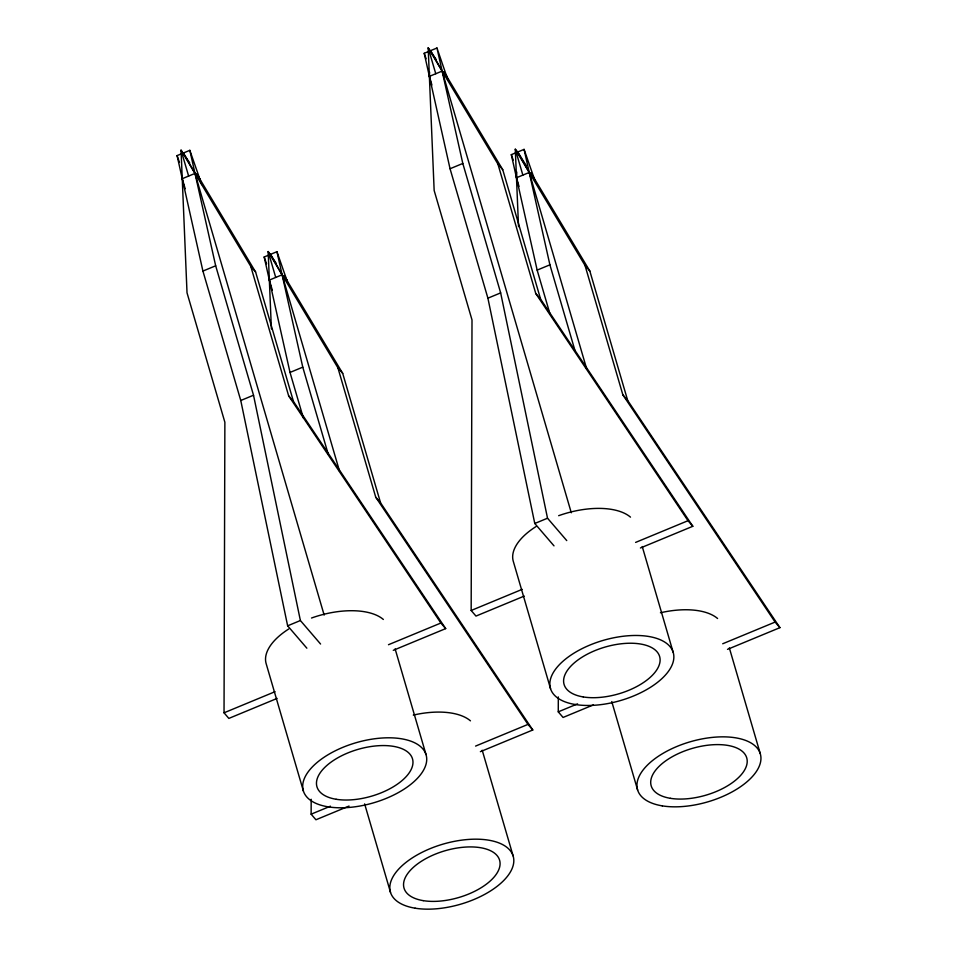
<?xml version="1.0" encoding="UTF-8"?>
<svg xmlns="http://www.w3.org/2000/svg" width="957" height="957" viewBox="0 0 957 957"><rect width="100%" height="100%" fill="white"/><g stroke="black" fill="none" stroke-linecap="round" stroke-linejoin="round"><path stroke-width="1.44" d="M277.099 698.419L228.843 718.408L224.034 712.809L224.871 422.252L187.022 292.818L181.052 150.177L189.689 162.893M349.042 806.069L315.942 819.766L311.133 814.18L311.181 799.274M524.245 596.091L475.976 616.081L471.167 610.482L472.004 319.925L434.155 190.491L428.186 47.85L436.045 59.322M593.412 704.89L563.075 717.451L558.266 711.852L558.314 696.947M431.894 84.982L429.382 76.381L429.585 72.086M519.005 186.352L516.481 177.751L516.756 172.033M306.862 648.188L287.638 625.818L240.769 400.505L202.92 271.07L177.081 155.608L189.833 150.333L201.76 184.617M553.995 545.861L534.772 523.491L487.903 298.177L450.053 168.743L424.214 53.293L429.322 51.176M436.966 48.006L430.59 50.649L442.134 71.093L446.943 76.692L447.78 79.563L436.966 48.006L462.805 163.456L500.655 292.89L547.524 518.216L566.747 540.585M429.382 76.381L442.134 71.093L571.293 512.761M202.92 271.07L215.672 265.783L189.833 150.333M450.053 168.743L462.805 163.456M303.333 417.946L290.019 372.44L264.18 256.978L276.944 251.703L287.89 283.176M550.048 314.207L537.152 270.113L511.313 154.651L516.421 152.546M535.023 180.861L524.077 149.376L517.701 152.019L515.297 149.22L518.527 226.653M516.481 177.751L529.245 172.463L534.042 178.062L534.879 180.921M290.019 372.44L302.771 367.153L276.944 251.703M537.152 270.113L549.904 264.826L524.077 149.376M240.769 400.505L253.521 395.217L215.672 265.783M487.903 298.177L500.655 292.89M287.638 625.818L300.39 620.531L320.571 644.025M534.772 523.491L547.524 518.216M224.034 712.809L275.054 691.684M388.482 644.719L440.878 623.031L445.687 628.617L393.279 650.317M471.167 610.482L522.187 589.356M635.615 542.404L688.011 520.704L692.82 526.29L640.412 547.99M311.133 814.18L330.44 806.189M475.581 746.089L527.977 724.401L532.786 729.988L480.378 751.688M558.266 711.852L577.573 703.862M722.714 643.762L775.11 622.074L779.919 627.66L727.511 649.36M435.758 73.737L428.186 47.85L497.927 164.078L502.736 169.676L540.585 299.11L692.82 526.29M522.857 175.107L515.297 149.22L585.026 265.448L589.835 271.046L627.684 400.481L779.919 627.66M497.927 164.078L535.776 293.524L540.585 299.11M585.026 265.448L622.875 394.882L627.684 400.481M276.011 263.019L268.163 251.547L271.393 328.981M188.625 176.064L181.052 150.177L250.794 266.405L255.603 272.003L293.452 401.438L445.687 628.617M275.724 277.434L268.163 251.547L337.893 367.775L342.702 373.374L380.551 502.808L532.786 729.988M250.794 266.405L288.643 395.839L293.452 401.438M337.893 367.775L375.742 497.209L380.551 502.808M622.875 394.882L775.11 622.074M535.776 293.524L688.011 520.704M375.742 497.209L527.977 724.401M288.643 395.839L440.878 623.031M526.254 165.657L517.701 152.019L529.245 172.463L586.689 368.923M530.932 173.097L534.042 178.062M443.833 71.727L446.943 76.692M284.576 276.669L286.909 280.389L282.112 274.791L270.568 254.347M196.699 174.054L199.81 179.019L195.001 173.42L183.457 152.976M531.111 173.169L589.835 271.046M444.012 71.799L502.736 169.676M283.978 275.484L342.702 373.374M196.879 174.126L255.603 272.003M511.313 154.651L513.215 160.118M424.214 53.293L426.116 58.748M264.18 256.978L266.56 263.809M177.081 155.608L179.461 162.439M729.342 647.901L760.241 753.566M642.243 546.543L673.142 652.207M549.904 264.826L575.277 351.59M611.762 701.577L637.649 790.099M550.55 688.729L513.383 561.651A63.963 31.306 -16.3 0 1 535.872 526.661M482.208 750.228L513.108 855.893M395.109 648.858L426.009 754.523M339.556 471.251L282.112 274.791L269.348 280.078L272.29 290.115M302.771 367.153L328.143 453.917M324.16 615.088L195.001 173.42L182.249 178.708L185.18 188.744M364.629 803.892L390.516 892.426M303.405 791.056L266.249 663.979A63.963 31.306 -16.3 0 1 288.739 628.988M253.521 395.217L300.39 620.531M413.304 715.094A63.963 31.306 -16.3 0 1 470.449 720.836M311.515 618.019A63.963 31.306 -16.3 0 1 383.35 619.466M558.649 515.691A63.963 31.306 -16.3 0 1 630.484 517.139M660.438 612.767A63.963 31.306 -16.3 0 1 717.583 618.509M423.257 900.645A49.788 24.368 -16.3 0 0 499.793 866.444A49.788 24.368 -16.3 0 0 432.373 855.391A49.788 24.368 -16.3 0 0 423.257 900.645M415.135 908.193A63.963 31.306 -16.3 0 0 513.454 864.243A63.963 31.306 -16.3 0 0 426.846 850.055A63.963 31.306 -16.3 0 0 415.135 908.193M336.158 799.274A49.788 24.368 -16.3 0 0 412.694 765.074A49.788 24.368 -16.3 0 0 345.274 754.032A49.788 24.368 -16.3 0 0 336.158 799.274M328.024 806.823A63.963 31.306 -16.3 0 0 426.355 762.873A63.963 31.306 -16.3 0 0 339.735 748.685A63.963 31.306 -16.3 0 0 328.024 806.823M583.292 696.947A49.788 24.368 -16.3 0 0 659.828 662.746A49.788 24.368 -16.3 0 0 592.407 651.705A49.788 24.368 -16.3 0 0 583.292 696.947M575.169 704.496A63.963 31.306 -16.3 0 0 673.489 660.557A63.963 31.306 -16.3 0 0 586.868 646.358A63.963 31.306 -16.3 0 0 575.169 704.496M670.39 798.317A49.788 24.368 -16.3 0 0 746.927 764.117A49.788 24.368 -16.3 0 0 679.506 753.075A49.788 24.368 -16.3 0 0 670.39 798.317M662.268 805.866A63.963 31.306 -16.3 0 0 760.588 761.916A63.963 31.306 -16.3 0 0 673.979 747.728A63.963 31.306 -16.3 0 0 662.268 805.866"/></g></svg>
